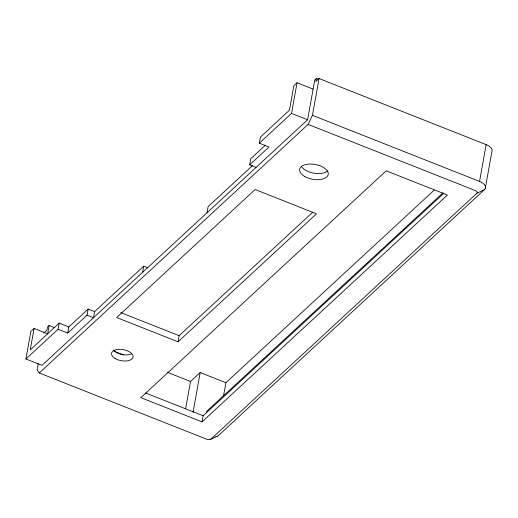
<?xml version="1.0" encoding="UTF-8"?>
<svg xmlns="http://www.w3.org/2000/svg" width="518" height="518" viewBox="0 0 518 518"><rect width="100%" height="100%" fill="white"/><g stroke="black" fill="none" stroke-linecap="round" stroke-linejoin="round"><path stroke-width="0.78" d="M318.635 79.332L316.388 78.438L314.776 79.927L307.608 119.768L41.971 365.358L25.9 359.006L30.86 331.423L34.084 328.444L47.578 333.786M34.084 328.444L30.225 349.896L59.201 323.109L68.842 326.923L88.164 309.058L94.587 311.603L143.693 266.207L147.98 267.897M38.267 363.565L37.141 369.826L39.258 372.979L206.365 439.096A3.639 1.878 10.2 0 0 211.189 438.882L476.832 193.285L484.362 189.698A10.91 5.633 10.2 0 0 479.551 181.423L312.438 115.3L319.056 78.529L486.169 144.645A10.91 5.633 10.2 0 1 491.899 151.638L485.282 188.416M47.617 333.948L49.139 325.524L54.403 327.603M25.9 359.006L58.1 329.234L59.201 323.109M58.1 329.234L67.741 333.048L68.842 326.923M67.741 333.048L87.056 315.19L88.164 309.058M94.587 311.603L93.486 317.728L87.056 315.19M142.592 272.332L143.693 266.207M178.05 341.815L316.504 213.804L255.128 189.523L116.673 317.528L178.05 341.815L179.15 335.683L312.853 212.076M206.986 212.794L208.094 206.669L252.46 165.643M185.619 408.806L190.533 381.468L200.194 372.539L225.906 382.711L434.239 190.1M193.026 412.373L200.194 372.539M202.046 421.872L447.403 195.033L386.188 170.81L140.831 397.649L202.046 421.872L203.153 415.747L443.758 193.298M256.093 167.398L249.663 164.853L250.77 158.728L265.404 145.195M206.501 412.781L206.773 411.247L443.007 192.845M249.663 164.853L268.984 146.995L259.343 143.182L260.444 137.05L289.426 110.256L293.835 85.742L297.054 82.763L313.125 89.122M223.375 396.769L225.906 382.711M259.343 143.182L291.543 113.41L297.054 82.763M316.388 78.438L315.838 81.507L319.056 78.529M479.551 181.423L486.169 144.645M39.258 372.979L308.119 124.411L312.438 115.3M49.139 325.524L47.526 327.013L46.976 330.076L43.758 333.055M484.362 189.698L218.719 435.295A10.91 5.633 10.2 0 1 215.773 436.823M210.664 439.219L217.139 436.318M291.543 113.41L307.608 119.768M308.119 124.411L475.226 190.527A3.639 1.878 10.2 0 1 476.832 193.285M120.765 312.587L179.15 335.683M114.569 351.411L123.595 354.985M167.223 372.241L190.533 381.468M145.662 393L203.153 415.747M327.875 170.823A14.543 7.511 10.2 0 1 313.986 173.187A14.543 7.511 10.2 0 1 301.372 166.356M131.475 353.878A10.91 5.633 10.2 0 1 113.513 350.006M304.37 176.301A14.543 7.511 10.2 0 0 327.998 175.239A14.543 7.511 10.2 0 0 309.382 164.064A14.543 7.511 10.2 0 0 304.37 176.301M115.145 358.495A10.91 5.633 10.2 0 0 132.867 357.698A10.91 5.633 10.2 0 0 118.907 349.313A10.91 5.633 10.2 0 0 115.145 358.495"/></g></svg>
